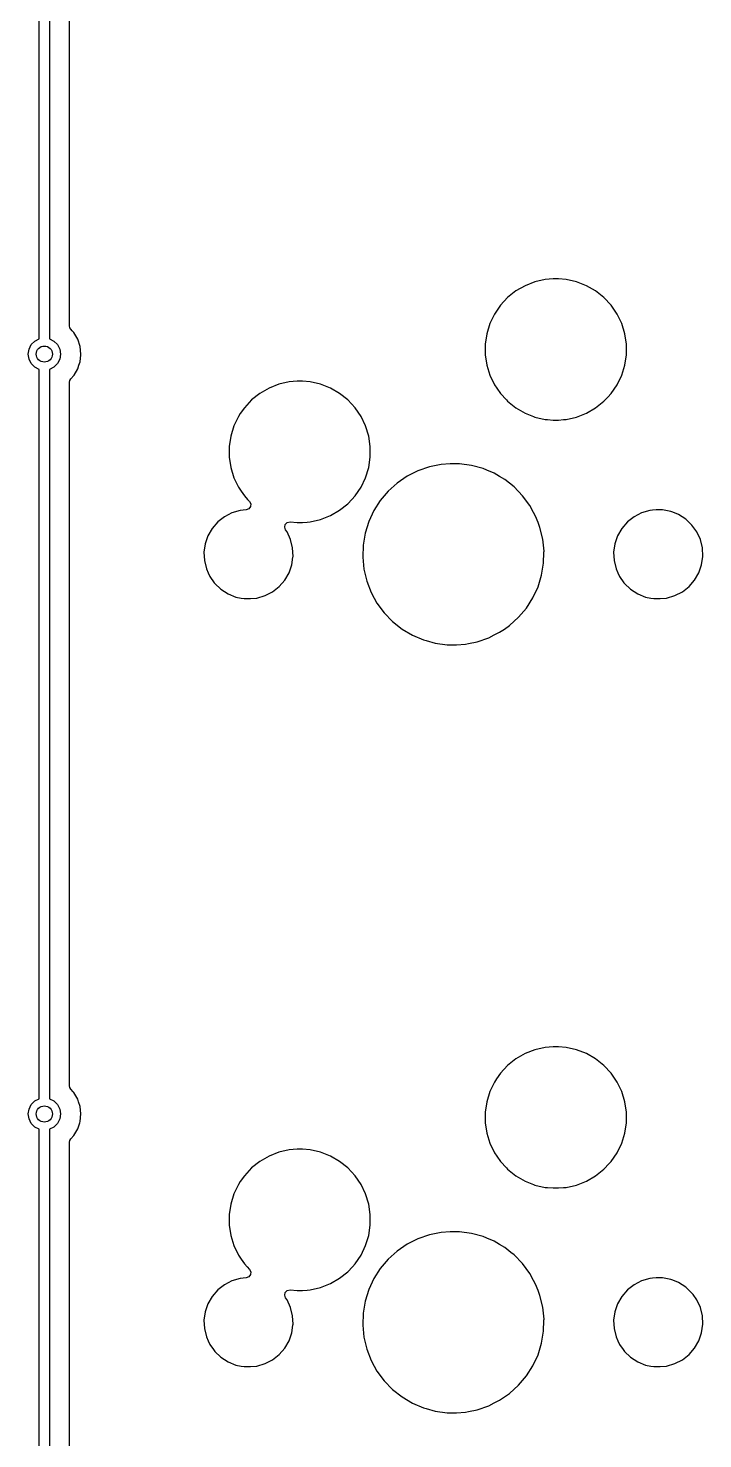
# Model space of a CAD drawing. Extents: x 30 to 259, y -142 to -25.
# Drawn here: x 76.37 to 93.1, y -94.57 to -59.58 of the extents above; entities that cross this region are included whole.
import ezdxf

# ---------------------------------------------------------------- set-up
doc = ezdxf.new("R2010")
doc.units = 0
doc.layers.add('BLACK', color=7, linetype='CONTINUOUS')

msp = doc.modelspace()

# ---------------------------------------------------------------- linework, layer by layer
at = {"layer": 'BLACK', "linetype": 'CONTINUOUS'}
for p, q in [((76.645, -67.2803), (76.645, -48.7397)), ((76.895, -48.7397), (76.895, -67.2803)), ((77.3955, -66.9613), (77.3955, -53.5224)), ((88.4636, -66.0946), (88.2585, -66.2582)), ((88.6909, -65.9634), (88.4636, -66.0946)), ((88.9351, -65.8676), (88.6909, -65.9634)), ((89.1909, -65.8092), (88.9351, -65.8676)), ((89.387, -65.7945), (89.1909, -65.8092)), ((89.518, -65.7945), (89.387, -65.7945)), ((89.387, -65.7945), (89.387, -65.7945)), ((89.7141, -65.8092), (89.518, -65.7945)), ((89.518, -65.7945), (89.518, -65.7945)), ((89.9699, -65.8676), (89.7141, -65.8092)), ((90.2141, -65.9634), (89.9699, -65.8676)), ((90.4414, -66.0946), (90.2141, -65.9634)), ((90.6465, -66.2582), (90.4414, -66.0946)), ((90.4414, -66.0946), (90.4414, -66.0946)), ((88.0801, -66.4505), (87.9796, -66.5979)), ((88.2585, -66.2582), (88.0801, -66.4505)), ((90.8249, -66.4505), (90.6465, -66.2582)), ((90.6465, -66.2582), (90.6465, -66.2582)), ((90.6465, -66.2582), (90.6465, -66.2582)), ((90.9727, -66.6673), (90.8249, -66.4505)), ((90.8249, -66.4505), (90.8249, -66.4505)), ((90.8249, -66.4505), (90.8249, -66.4505)), ((87.9323, -66.6673), (87.8184, -66.9037)), ((87.9796, -66.5979), (87.9323, -66.6673)), ((91.0866, -66.9037), (90.9727, -66.6673)), ((77.4037, -67.0058), (77.3955, -66.9613)), ((77.4273, -67.0443), (77.4037, -67.0058)), ((77.4611, -67.0817), (77.4273, -67.0443)), ((77.5025, -67.1278), (77.4611, -67.0817)), ((77.5972, -67.2917), (77.5025, -67.1278)), ((87.7411, -67.1544), (87.702, -67.4138)), ((87.8184, -66.9037), (87.7411, -67.1544)), ((91.1639, -67.1544), (91.0866, -66.9037)), ((91.203, -67.4138), (91.1639, -67.1544)), ((76.3896, -67.5364), (76.4464, -67.4249)), ((76.4464, -67.4249), (76.5349, -67.3364)), ((76.5349, -67.3364), (76.645, -67.2803)), ((76.895, -67.2803), (77.0051, -67.3364)), ((77.0051, -67.3364), (77.0936, -67.4249)), ((77.0936, -67.4249), (77.1504, -67.5364)), ((77.6557, -67.4717), (77.5972, -67.2917)), ((77.5972, -67.2917), (77.5972, -67.2917)), ((77.6755, -67.66), (77.6557, -67.4717)), ((87.702, -67.4138), (87.702, -67.6762)), ((91.203, -67.6762), (91.203, -67.4138)), ((76.37, -67.66), (76.3896, -67.5364)), ((76.3896, -67.7836), (76.37, -67.66)), ((76.4464, -67.8951), (76.3896, -67.7836)), ((77.1504, -67.7836), (77.0936, -67.8951)), ((77.1504, -67.5364), (77.17, -67.66)), ((77.17, -67.66), (77.1504, -67.7836)), ((77.6284, -67.9323), (77.6557, -67.8483)), ((77.6557, -67.8483), (77.6738, -67.6762)), ((77.6738, -67.6762), (77.6755, -67.66)), ((87.702, -67.6762), (87.7411, -67.9356)), ((91.1639, -67.9356), (91.203, -67.6762)), ((76.5349, -67.9836), (76.4464, -67.8951)), ((76.645, -68.0397), (76.5349, -67.9836)), ((76.645, -86.1303), (76.645, -68.0397)), ((77.0051, -67.9836), (76.895, -68.0397)), ((76.895, -68.0397), (76.895, -86.1303)), ((77.0936, -67.8951), (77.0051, -67.9836)), ((77.4273, -68.2757), (77.5025, -68.1922)), ((77.5025, -68.1922), (77.5059, -68.1863)), ((77.5059, -68.1863), (77.5972, -68.0283)), ((77.5972, -68.0283), (77.6284, -67.9323)), ((87.7411, -67.9356), (87.8184, -68.1863)), ((87.8184, -68.1863), (87.9323, -68.4227)), ((90.9727, -68.4227), (91.0866, -68.1863)), ((91.0866, -68.1863), (91.1639, -67.9356)), ((77.3955, -68.3587), (77.4037, -68.3142)), ((77.3955, -72.5724), (77.3955, -68.3587)), ((77.4037, -68.3142), (77.4273, -68.2757)), ((82.3409, -68.5034), (82.1136, -68.6346)), ((82.5851, -68.4076), (82.3409, -68.5034)), ((82.8409, -68.3492), (82.5851, -68.4076)), ((83.037, -68.3345), (82.8409, -68.3492)), ((83.168, -68.3345), (83.037, -68.3345)), ((83.037, -68.3345), (83.037, -68.3345)), ((83.3641, -68.3492), (83.168, -68.3345)), ((83.168, -68.3345), (83.168, -68.3345)), ((83.6199, -68.4076), (83.3641, -68.3492)), ((83.8641, -68.5034), (83.6199, -68.4076)), ((84.0914, -68.6346), (83.8641, -68.5034)), ((87.9323, -68.4227), (87.9873, -68.5034)), ((87.9873, -68.5034), (88.0801, -68.6395)), ((90.8249, -68.6395), (90.9727, -68.4227)), ((81.9085, -68.7982), (81.7301, -68.9905)), ((82.1136, -68.6346), (81.9085, -68.7982)), ((84.2965, -68.7982), (84.0914, -68.6346)), ((84.0914, -68.6346), (84.0914, -68.6346)), ((84.4749, -68.9905), (84.2965, -68.7982)), ((84.2965, -68.7982), (84.2965, -68.7982)), ((84.2965, -68.7982), (84.2965, -68.7982)), ((88.0801, -68.6395), (88.2273, -68.7982)), ((88.2273, -68.7982), (88.2585, -68.8318)), ((88.2585, -68.8318), (88.4636, -68.9954)), ((90.4414, -68.9954), (90.6465, -68.8318)), ((90.6465, -68.8318), (90.7458, -68.7248)), ((90.7458, -68.7248), (90.8249, -68.6395)), ((90.8249, -68.6395), (90.8249, -68.6395)), ((90.8249, -68.6395), (90.8249, -68.6395)), ((81.5823, -69.2073), (81.4684, -69.4437)), ((81.6296, -69.1379), (81.5823, -69.2073)), ((81.7301, -68.9905), (81.6296, -69.1379)), ((84.6227, -69.2073), (84.4749, -68.9905)), ((84.4749, -68.9905), (84.4749, -68.9905)), ((84.4749, -68.9905), (84.4749, -68.9905)), ((84.7366, -69.4437), (84.6227, -69.2073)), ((88.4636, -68.9954), (88.6909, -69.1266)), ((88.6909, -69.1266), (88.859, -69.1926)), ((88.859, -69.1926), (88.8965, -69.2073)), ((88.8965, -69.2073), (88.9351, -69.2224)), ((88.9351, -69.2224), (89.1909, -69.2808)), ((89.1909, -69.2808), (89.2469, -69.285)), ((89.6406, -69.2863), (89.7141, -69.2808)), ((89.7141, -69.2808), (89.9699, -69.2224)), ((89.9699, -69.2224), (90.2141, -69.1266)), ((90.2141, -69.1266), (90.4414, -68.9954)), ((81.4684, -69.4437), (81.3911, -69.6944)), ((84.8139, -69.6944), (84.7366, -69.4437)), ((89.2469, -69.285), (89.387, -69.2955)), ((89.387, -69.2955), (89.387, -69.2955)), ((89.387, -69.2955), (89.518, -69.2955)), ((89.518, -69.2955), (89.6406, -69.2863)), ((89.518, -69.2955), (89.518, -69.2955)), ((81.3911, -69.6944), (81.352, -69.9538)), ((81.352, -69.9538), (81.352, -70.2162)), ((84.853, -69.9538), (84.8139, -69.6944)), ((84.853, -70.2162), (84.853, -69.9538)), ((81.352, -70.2162), (81.3911, -70.4756)), ((84.8139, -70.4756), (84.853, -70.2162)), ((81.3911, -70.4756), (81.4684, -70.7263)), ((84.7366, -70.7263), (84.8139, -70.4756)), ((86.0343, -70.5541), (85.7662, -70.6896)), ((86.3182, -70.4555), (86.0343, -70.5541)), ((86.6127, -70.3956), (86.3182, -70.4555)), ((86.8375, -70.3806), (86.6127, -70.3956)), ((87.0627, -70.3806), (86.8375, -70.3806)), ((86.8375, -70.3806), (86.8375, -70.3806)), ((87.3606, -70.4207), (87.0627, -70.3806)), ((87.6504, -70.5), (87.3606, -70.4207)), ((87.3606, -70.4207), (87.3606, -70.4207)), ((87.3606, -70.4207), (87.3606, -70.4207)), ((87.7459, -70.5406), (87.6504, -70.5)), ((87.927, -70.6173), (87.7459, -70.5406)), ((88.0563, -70.6939), (87.927, -70.6173)), ((81.4684, -70.7263), (81.5823, -70.9627)), ((81.5823, -70.9627), (81.6494, -71.0612)), ((84.4749, -71.1795), (84.6227, -70.9627)), ((84.6227, -70.9627), (84.7366, -70.7263)), ((85.5184, -70.8597), (85.2956, -71.0612)), ((85.7662, -70.6896), (85.5184, -70.8597)), ((88.1856, -70.7705), (88.0563, -70.6939)), ((88.4214, -70.9567), (88.1856, -70.7705)), ((88.1856, -70.7705), (88.1856, -70.7705)), ((88.1856, -70.7705), (88.1856, -70.7705)), ((88.6303, -71.1727), (88.4214, -70.9567)), ((81.6494, -71.0612), (81.7301, -71.1795)), ((81.7301, -71.1795), (81.8091, -71.2646)), ((81.8091, -71.2646), (81.8568, -71.316)), ((81.8568, -71.316), (81.8876, -71.3767)), ((81.8876, -71.3767), (81.8818, -71.4445)), ((84.0914, -71.5354), (84.2965, -71.3718)), ((84.2965, -71.3718), (84.3958, -71.2648)), ((84.3958, -71.2648), (84.4749, -71.1795)), ((84.4749, -71.1795), (84.4749, -71.1795)), ((84.4749, -71.1795), (84.4749, -71.1795)), ((85.1016, -71.2907), (84.9399, -71.544)), ((85.2956, -71.0612), (85.1016, -71.2907)), ((88.8085, -71.4146), (88.6303, -71.1727)), ((81.2343, -71.6942), (81.069, -71.8243)), ((81.4213, -71.5978), (81.2343, -71.6942)), ((81.6231, -71.5386), (81.4213, -71.5978)), ((81.7777, -71.5238), (81.6231, -71.5386)), ((81.841, -71.499), (81.7777, -71.5238)), ((81.8818, -71.4445), (81.841, -71.499)), ((83.6199, -71.7624), (83.8641, -71.6666)), ((83.8641, -71.6666), (84.0914, -71.5354)), ((84.9399, -71.544), (84.8134, -71.8165)), ((88.9029, -71.5869), (88.8085, -71.4146)), ((88.9529, -71.6781), (88.9029, -71.5869)), ((89.014, -71.8368), (88.9529, -71.6781)), ((91.3943, -71.6942), (91.229, -71.8243)), ((91.5813, -71.5978), (91.3943, -71.6942)), ((91.7831, -71.5386), (91.5813, -71.5978)), ((91.8529, -71.5319), (91.7831, -71.5386)), ((91.94, -71.5236), (91.8529, -71.5319)), ((92.0977, -71.5236), (91.94, -71.5236)), ((92.3042, -71.5634), (92.0977, -71.5236)), ((92.0977, -71.5236), (92.0977, -71.5236)), ((92.3531, -71.583), (92.3042, -71.5634)), ((92.3042, -71.5634), (92.3042, -71.5634)), ((92.3042, -71.5634), (92.3042, -71.5634)), ((92.4995, -71.6416), (92.3531, -71.583)), ((92.6764, -71.7553), (92.4995, -71.6416)), ((80.9312, -71.9832), (80.8261, -72.1654)), ((81.069, -71.8243), (80.9312, -71.9832)), ((82.7296, -71.9526), (82.7454, -71.8852)), ((82.7524, -72.018), (82.7296, -71.9526)), ((82.7454, -71.8852), (82.7949, -71.8368)), ((82.7907, -72.0718), (82.7524, -72.018)), ((82.8781, -72.2631), (82.7907, -72.0718)), ((82.7907, -72.0718), (82.7907, -72.0718)), ((82.7907, -72.0718), (82.7907, -72.0718)), ((82.7949, -71.8368), (82.8627, -71.8224)), ((82.8627, -71.8224), (83.037, -71.8355)), ((83.037, -71.8355), (83.037, -71.8355)), ((83.037, -71.8355), (83.168, -71.8355)), ((83.168, -71.8355), (83.2906, -71.8263)), ((83.168, -71.8355), (83.168, -71.8355)), ((83.2906, -71.8263), (83.3641, -71.8208)), ((83.3641, -71.8208), (83.6199, -71.7624)), ((84.8134, -71.8165), (84.7244, -72.1035)), ((89.0609, -71.9586), (89.014, -71.8368)), ((89.1306, -72.2509), (89.0609, -71.9586)), ((91.0912, -71.9832), (90.9861, -72.1654)), ((91.229, -71.8243), (91.0912, -71.9832)), ((92.8287, -71.9005), (92.6764, -71.7553)), ((92.6764, -71.7553), (92.6764, -71.7553)), ((92.6764, -71.7553), (92.6764, -71.7553)), ((92.9507, -72.0718), (92.8287, -71.9005)), ((92.8287, -71.9005), (92.8287, -71.9005)), ((93.0381, -72.2631), (92.9507, -72.0718)), ((92.9507, -72.0718), (92.9507, -72.0718)), ((92.9507, -72.0718), (92.9507, -72.0718)), ((80.7573, -72.3642), (80.7273, -72.5724)), ((80.8261, -72.1654), (80.7573, -72.3642)), ((82.9276, -72.4675), (82.8781, -72.2631)), ((84.6744, -72.3998), (84.6643, -72.7002)), ((84.7244, -72.1035), (84.6744, -72.3998)), ((89.1607, -72.5498), (89.1306, -72.2509)), ((90.9173, -72.3642), (90.8873, -72.5724)), ((90.9861, -72.1654), (90.9173, -72.3642)), ((93.0876, -72.4675), (93.0381, -72.2631)), ((77.3955, -85.8113), (77.3955, -72.5724)), ((80.7273, -72.5724), (80.7374, -72.7825)), ((80.7273, -72.5724), (80.7273, -72.5724)), ((82.9077, -72.8858), (82.9344, -72.7002)), ((82.9377, -72.6776), (82.9276, -72.4675)), ((82.9344, -72.7002), (82.9377, -72.6776)), ((84.6643, -72.7002), (84.6944, -72.9991)), ((89.1506, -72.8502), (89.1599, -72.5724)), ((89.1599, -72.5724), (89.1607, -72.5498)), ((90.8873, -72.5724), (90.8974, -72.7825)), ((90.8873, -72.5724), (90.8873, -72.5724)), ((93.0677, -72.8858), (93.0977, -72.6776)), ((93.0977, -72.6776), (93.0876, -72.4675)), ((80.7374, -72.7825), (80.7869, -72.9869)), ((80.7869, -72.9869), (80.8316, -73.0846)), ((80.8316, -73.0846), (80.8743, -73.1782)), ((82.7338, -73.2668), (82.8389, -73.0846)), ((82.8389, -73.0846), (82.9077, -72.8858)), ((84.6944, -72.9991), (84.7641, -73.2914)), ((89.1006, -73.1465), (89.1506, -72.8502)), ((90.8974, -72.7825), (90.9469, -72.9869)), ((90.9469, -72.9869), (90.9916, -73.0846)), ((90.9916, -73.0846), (91.0343, -73.1782)), ((92.8938, -73.2668), (92.9989, -73.0846)), ((92.9989, -73.0846), (93.0677, -72.8858)), ((80.8743, -73.1782), (80.9833, -73.3312)), ((80.9833, -73.3312), (80.9963, -73.3495)), ((80.9963, -73.3495), (81.1486, -73.4947)), ((82.4307, -73.5558), (82.596, -73.4257)), ((82.596, -73.4257), (82.7338, -73.2668)), ((84.7641, -73.2914), (84.8721, -73.5719)), ((88.8851, -73.706), (89.0116, -73.4335)), ((89.0116, -73.4335), (89.1006, -73.1465)), ((91.0343, -73.1782), (91.1433, -73.3312)), ((91.1433, -73.3312), (91.1563, -73.3495)), ((91.1563, -73.3495), (91.3086, -73.4947)), ((92.5907, -73.5558), (92.756, -73.4257)), ((92.756, -73.4257), (92.8938, -73.2668)), ((81.1486, -73.4947), (81.1486, -73.4947)), ((81.1486, -73.4947), (81.1486, -73.4947)), ((81.1486, -73.4947), (81.3255, -73.6084)), ((81.3255, -73.6084), (81.3255, -73.6084)), ((81.3255, -73.6084), (81.5208, -73.6866)), ((81.5208, -73.6866), (81.6496, -73.7114)), ((81.6496, -73.7114), (81.7273, -73.7264)), ((81.7273, -73.7264), (81.7273, -73.7264)), ((81.7273, -73.7264), (81.885, -73.7264)), ((81.885, -73.7264), (82.0419, -73.7114)), ((81.885, -73.7264), (81.885, -73.7264)), ((82.0419, -73.7114), (82.2437, -73.6522)), ((82.2437, -73.6522), (82.4307, -73.5558)), ((84.8721, -73.5719), (84.9485, -73.7114)), ((84.9485, -73.7114), (85.0165, -73.8354)), ((88.7234, -73.9593), (88.8851, -73.706)), ((91.3086, -73.4947), (91.3086, -73.4947)), ((91.3086, -73.4947), (91.3086, -73.4947)), ((91.3086, -73.4947), (91.4855, -73.6084)), ((91.4855, -73.6084), (91.4855, -73.6084)), ((91.4855, -73.6084), (91.6808, -73.6866)), ((91.6808, -73.6866), (91.8096, -73.7114)), ((91.8096, -73.7114), (91.8873, -73.7264)), ((91.8873, -73.7264), (91.8873, -73.7264)), ((91.8873, -73.7264), (92.045, -73.7264)), ((92.045, -73.7264), (92.2019, -73.7114)), ((92.045, -73.7264), (92.045, -73.7264)), ((92.2019, -73.7114), (92.4037, -73.6522)), ((92.4037, -73.6522), (92.5907, -73.5558)), ((85.0165, -73.8354), (85.1947, -74.0773)), ((85.1947, -74.0773), (85.4036, -74.2933)), ((88.5294, -74.1888), (88.7234, -73.9593)), ((85.4036, -74.2933), (85.6394, -74.4795)), ((85.6394, -74.4795), (85.898, -74.6327)), ((88.0588, -74.5604), (88.1767, -74.4795)), ((88.1767, -74.4795), (88.3066, -74.3903)), ((88.3066, -74.3903), (88.5294, -74.1888)), ((85.898, -74.6327), (86.1746, -74.75)), ((86.1746, -74.75), (86.1746, -74.75)), ((86.1746, -74.75), (86.1746, -74.75)), ((86.1746, -74.75), (86.2385, -74.7675)), ((86.2385, -74.7675), (86.4644, -74.8293)), ((86.4644, -74.8293), (86.7623, -74.8694)), ((86.7623, -74.8694), (86.9875, -74.8694)), ((86.9875, -74.8694), (87.2123, -74.8544)), ((86.9875, -74.8694), (86.9875, -74.8694)), ((87.2123, -74.8544), (87.2859, -74.8394)), ((87.2859, -74.8394), (87.5068, -74.7945)), ((87.5068, -74.7945), (87.7907, -74.6959)), ((87.7907, -74.6959), (87.9247, -74.6282)), ((87.9247, -74.6282), (88.0588, -74.5604)), ((88.6909, -85.0134), (88.4636, -85.1446)), ((88.9351, -84.9176), (88.6909, -85.0134)), ((89.1909, -84.8592), (88.9351, -84.9176)), ((89.387, -84.8445), (89.1909, -84.8592)), ((89.518, -84.8445), (89.387, -84.8445)), ((89.387, -84.8445), (89.387, -84.8445)), ((89.7141, -84.8592), (89.518, -84.8445)), ((89.518, -84.8445), (89.518, -84.8445)), ((89.9699, -84.9176), (89.7141, -84.8592)), ((90.2141, -85.0134), (89.9699, -84.9176)), ((90.4414, -85.1446), (90.2141, -85.0134)), ((88.2585, -85.3082), (88.0801, -85.5005)), ((88.4636, -85.1446), (88.2585, -85.3082)), ((90.6465, -85.3082), (90.4414, -85.1446)), ((90.4414, -85.1446), (90.4414, -85.1446)), ((90.8249, -85.5005), (90.6465, -85.3082)), ((90.6465, -85.3082), (90.6465, -85.3082)), ((90.6465, -85.3082), (90.6465, -85.3082)), ((87.9323, -85.7173), (87.8184, -85.9537)), ((87.9857, -85.6389), (87.9323, -85.7173)), ((88.0801, -85.5005), (87.9857, -85.6389)), ((90.9727, -85.7173), (90.8249, -85.5005)), ((90.8249, -85.5005), (90.8249, -85.5005)), ((90.8249, -85.5005), (90.8249, -85.5005)), ((91.0866, -85.9537), (90.9727, -85.7173)), ((77.4037, -85.8558), (77.3955, -85.8113)), ((77.4273, -85.8943), (77.4037, -85.8558)), ((77.4863, -85.9598), (77.4273, -85.8943)), ((77.5025, -85.9778), (77.4863, -85.9598)), ((77.5972, -86.1417), (77.5025, -85.9778)), ((87.8184, -85.9537), (87.7411, -86.2044)), ((91.1639, -86.2044), (91.0866, -85.9537)), ((76.37, -86.51), (76.3896, -86.3864)), ((76.3896, -86.3864), (76.4464, -86.2749)), ((76.4464, -86.2749), (76.5349, -86.1864)), ((76.5349, -86.1864), (76.645, -86.1303)), ((76.895, -86.1303), (77.0051, -86.1864)), ((77.0051, -86.1864), (77.0936, -86.2749)), ((77.0936, -86.2749), (77.1504, -86.3864)), ((77.1504, -86.3864), (77.17, -86.51)), ((77.6175, -86.2044), (77.5972, -86.1417)), ((77.6557, -86.3217), (77.6175, -86.2044)), ((77.6755, -86.51), (77.6557, -86.3217)), ((87.7411, -86.2044), (87.702, -86.4638)), ((91.203, -86.4638), (91.1639, -86.2044)), ((76.3896, -86.6336), (76.37, -86.51)), ((76.4464, -86.7451), (76.3896, -86.6336)), ((76.5349, -86.8336), (76.4464, -86.7451)), ((77.0936, -86.7451), (77.0051, -86.8336)), ((77.1504, -86.6336), (77.0936, -86.7451)), ((77.17, -86.51), (77.1504, -86.6336)), ((77.5972, -86.8783), (77.6466, -86.7262)), ((77.6466, -86.7262), (77.6557, -86.6983)), ((77.6557, -86.6983), (77.6755, -86.51)), ((87.702, -86.4638), (87.702, -86.7262)), ((87.702, -86.7262), (87.7411, -86.9856)), ((91.1639, -86.9856), (91.203, -86.7262)), ((91.203, -86.7262), (91.203, -86.4638)), ((76.645, -86.8897), (76.5349, -86.8336)), ((76.645, -100.53), (76.645, -86.8897)), ((77.0051, -86.8336), (76.895, -86.8897)), ((76.895, -86.8897), (76.895, -100.478)), ((77.4037, -87.1642), (77.4273, -87.1257)), ((77.4273, -87.1257), (77.5025, -87.0422)), ((77.5025, -87.0422), (77.5972, -86.8783)), ((87.7411, -86.9856), (87.8184, -87.2363)), ((91.0866, -87.2363), (91.1639, -86.9856)), ((77.3955, -87.2087), (77.4037, -87.1642)), ((77.3955, -91.6224), (77.3955, -87.2087)), ((82.5851, -87.4576), (82.3409, -87.5534)), ((82.8409, -87.3992), (82.5851, -87.4576)), ((83.037, -87.3845), (82.8409, -87.3992)), ((83.168, -87.3845), (83.037, -87.3845)), ((83.037, -87.3845), (83.037, -87.3845)), ((83.3641, -87.3992), (83.168, -87.3845)), ((83.168, -87.3845), (83.168, -87.3845)), ((83.6199, -87.4576), (83.3641, -87.3992)), ((83.8641, -87.5534), (83.6199, -87.4576)), ((87.8184, -87.2363), (87.9323, -87.4727)), ((87.9323, -87.4727), (87.9873, -87.5534)), ((90.8249, -87.6895), (90.9727, -87.4727)), ((90.9727, -87.4727), (91.0866, -87.2363)), ((82.1136, -87.6846), (81.9085, -87.8482)), ((82.3409, -87.5534), (82.1136, -87.6846)), ((84.0914, -87.6846), (83.8641, -87.5534)), ((84.2965, -87.8482), (84.0914, -87.6846)), ((84.0914, -87.6846), (84.0914, -87.6846)), ((87.9873, -87.5534), (88.0801, -87.6895)), ((88.0801, -87.6895), (88.2273, -87.8482)), ((90.6465, -87.8818), (90.7768, -87.7413)), ((90.7768, -87.7413), (90.8249, -87.6895)), ((90.8249, -87.6895), (90.8249, -87.6895)), ((90.8249, -87.6895), (90.8249, -87.6895)), ((81.7301, -88.0405), (81.6296, -88.1879)), ((81.9085, -87.8482), (81.7301, -88.0405)), ((84.4749, -88.0405), (84.2965, -87.8482)), ((84.2965, -87.8482), (84.2965, -87.8482)), ((84.2965, -87.8482), (84.2965, -87.8482)), ((84.6227, -88.2573), (84.4749, -88.0405)), ((84.4749, -88.0405), (84.4749, -88.0405)), ((84.4749, -88.0405), (84.4749, -88.0405)), ((88.2273, -87.8482), (88.2585, -87.8818)), ((88.2585, -87.8818), (88.4636, -88.0454)), ((88.4636, -88.0454), (88.6909, -88.1766)), ((90.2141, -88.1766), (90.4414, -88.0454)), ((90.4414, -88.0454), (90.6465, -87.8818)), ((81.4684, -88.4937), (81.3911, -88.7444)), ((81.5823, -88.2573), (81.4684, -88.4937)), ((81.6296, -88.1879), (81.5823, -88.2573)), ((84.7366, -88.4937), (84.6227, -88.2573)), ((84.8139, -88.7444), (84.7366, -88.4937)), ((88.6909, -88.1766), (88.859, -88.2426)), ((88.859, -88.2426), (88.8965, -88.2573)), ((88.8965, -88.2573), (88.9351, -88.2724)), ((88.9351, -88.2724), (89.1909, -88.3308)), ((89.1909, -88.3308), (89.2469, -88.335)), ((89.2469, -88.335), (89.387, -88.3455)), ((89.387, -88.3455), (89.387, -88.3455)), ((89.387, -88.3455), (89.518, -88.3455)), ((89.518, -88.3455), (89.6406, -88.3363)), ((89.518, -88.3455), (89.518, -88.3455)), ((89.6406, -88.3363), (89.7141, -88.3308)), ((89.7141, -88.3308), (89.9699, -88.2724)), ((89.9699, -88.2724), (90.2141, -88.1766)), ((81.3911, -88.7444), (81.352, -89.0038)), ((84.853, -89.0038), (84.8139, -88.7444)), ((81.352, -89.0038), (81.352, -89.2662)), ((84.853, -89.2662), (84.853, -89.0038)), ((81.352, -89.2662), (81.3911, -89.5256)), ((81.3911, -89.5256), (81.4684, -89.7763)), ((84.7366, -89.7763), (84.8139, -89.5256)), ((84.8139, -89.5256), (84.853, -89.2662)), ((86.3182, -89.5055), (86.0343, -89.6041)), ((86.6127, -89.4456), (86.3182, -89.5055)), ((86.8375, -89.4306), (86.6127, -89.4456)), ((87.0627, -89.4306), (86.8375, -89.4306)), ((86.8375, -89.4306), (86.8375, -89.4306)), ((87.3606, -89.4707), (87.0627, -89.4306)), ((87.6504, -89.55), (87.3606, -89.4707)), ((87.3606, -89.4707), (87.3606, -89.4707)), ((87.3606, -89.4707), (87.3606, -89.4707)), ((87.7459, -89.5906), (87.6504, -89.55)), ((81.4684, -89.7763), (81.5823, -90.0127)), ((84.6227, -90.0127), (84.7366, -89.7763)), ((85.5184, -89.9097), (85.2956, -90.1112)), ((85.7662, -89.7396), (85.5184, -89.9097)), ((86.0343, -89.6041), (85.7662, -89.7396)), ((87.927, -89.6673), (87.7459, -89.5906)), ((88.0563, -89.7439), (87.927, -89.6673)), ((88.1856, -89.8205), (88.0563, -89.7439)), ((88.3414, -89.9436), (88.1856, -89.8205)), ((81.5823, -90.0127), (81.6494, -90.1112)), ((81.6494, -90.1112), (81.7301, -90.2295)), ((81.7301, -90.2295), (81.7955, -90.3)), ((84.4095, -90.3), (84.4749, -90.2295)), ((84.4749, -90.2295), (84.6227, -90.0127)), ((84.4749, -90.2295), (84.4749, -90.2295)), ((84.4749, -90.2295), (84.4749, -90.2295)), ((85.2956, -90.1112), (85.1016, -90.3407)), ((88.4214, -90.0067), (88.3414, -89.9436)), ((88.6303, -90.2227), (88.4214, -90.0067)), ((88.8085, -90.4646), (88.6303, -90.2227)), ((81.6231, -90.5886), (81.4213, -90.6478)), ((81.7777, -90.5738), (81.6231, -90.5886)), ((81.841, -90.549), (81.7777, -90.5738)), ((81.7955, -90.3), (81.8568, -90.366)), ((81.8818, -90.4945), (81.841, -90.549)), ((81.8568, -90.366), (81.8876, -90.4267)), ((81.8876, -90.4267), (81.8818, -90.4945)), ((83.8641, -90.7166), (84.0914, -90.5854)), ((84.0914, -90.5854), (84.2965, -90.4218)), ((84.2965, -90.4218), (84.4095, -90.3)), ((84.9399, -90.594), (84.8134, -90.8665)), ((85.1016, -90.3407), (84.9399, -90.594)), ((88.9029, -90.6369), (88.8085, -90.4646)), ((91.7831, -90.5886), (91.5813, -90.6478)), ((91.8529, -90.5819), (91.7831, -90.5886)), ((91.94, -90.5736), (91.8529, -90.5819)), ((92.0977, -90.5736), (91.94, -90.5736)), ((92.3042, -90.6134), (92.0977, -90.5736)), ((92.0977, -90.5736), (92.0977, -90.5736)), ((92.3531, -90.633), (92.3042, -90.6134)), ((92.3042, -90.6134), (92.3042, -90.6134)), ((92.3042, -90.6134), (92.3042, -90.6134)), ((81.069, -90.8743), (80.9312, -91.0332)), ((81.2343, -90.7442), (81.069, -90.8743)), ((81.4213, -90.6478), (81.2343, -90.7442)), ((82.7296, -91.0026), (82.7454, -90.9352)), ((82.7454, -90.9352), (82.7949, -90.8868)), ((82.7949, -90.8868), (82.8627, -90.8724)), ((82.8627, -90.8724), (83.037, -90.8855)), ((83.037, -90.8855), (83.037, -90.8855)), ((83.037, -90.8855), (83.168, -90.8855)), ((83.168, -90.8855), (83.2906, -90.8763)), ((83.168, -90.8855), (83.168, -90.8855)), ((83.2906, -90.8763), (83.3641, -90.8708)), ((83.3641, -90.8708), (83.6199, -90.8124)), ((83.6199, -90.8124), (83.8641, -90.7166)), ((84.8134, -90.8665), (84.7244, -91.1535)), ((88.9529, -90.7281), (88.9029, -90.6369)), ((89.014, -90.8868), (88.9529, -90.7281)), ((89.0609, -91.0086), (89.014, -90.8868)), ((91.229, -90.8743), (91.0912, -91.0332)), ((91.3943, -90.7442), (91.229, -90.8743)), ((91.5813, -90.6478), (91.3943, -90.7442)), ((92.4995, -90.6916), (92.3531, -90.633)), ((92.6764, -90.8053), (92.4995, -90.6916)), ((92.8287, -90.9505), (92.6764, -90.8053)), ((92.6764, -90.8053), (92.6764, -90.8053)), ((92.6764, -90.8053), (92.6764, -90.8053)), ((92.8567, -90.9898), (92.8287, -90.9505)), ((80.8261, -91.2154), (80.7573, -91.4142)), ((80.9312, -91.0332), (80.8261, -91.2154)), ((82.7524, -91.068), (82.7296, -91.0026)), ((82.7907, -91.1218), (82.7524, -91.068)), ((82.8781, -91.3131), (82.7907, -91.1218)), ((82.7907, -91.1218), (82.7907, -91.1218)), ((82.7907, -91.1218), (82.7907, -91.1218)), ((82.9276, -91.5175), (82.8781, -91.3131)), ((84.7244, -91.1535), (84.6744, -91.4498)), ((89.1306, -91.3009), (89.0609, -91.0086)), ((89.1607, -91.5998), (89.1306, -91.3009)), ((90.9861, -91.2154), (90.9173, -91.4142)), ((91.0912, -91.0332), (90.9861, -91.2154)), ((92.9507, -91.1218), (92.8567, -90.9898)), ((93.0381, -91.3131), (92.9507, -91.1218)), ((92.9507, -91.1218), (92.9507, -91.1218)), ((92.9507, -91.1218), (92.9507, -91.1218)), ((93.0876, -91.5175), (93.0381, -91.3131)), ((77.3955, -100.03), (77.3955, -91.6224)), ((80.7573, -91.4142), (80.7273, -91.6224)), ((80.7273, -91.6224), (80.7374, -91.8325)), ((80.7273, -91.6224), (80.7273, -91.6224)), ((82.9377, -91.7276), (82.9276, -91.5175)), ((84.6744, -91.4498), (84.6643, -91.7502)), ((89.1506, -91.9002), (89.1599, -91.6224)), ((89.1599, -91.6224), (89.1607, -91.5998)), ((90.9173, -91.4142), (90.8873, -91.6224)), ((90.8873, -91.6224), (90.8974, -91.8325)), ((90.8873, -91.6224), (90.8873, -91.6224)), ((93.0977, -91.7276), (93.0876, -91.5175)), ((80.7374, -91.8325), (80.7869, -92.0369)), ((82.8389, -92.1346), (82.9077, -91.9358)), ((82.9077, -91.9358), (82.9344, -91.7502)), ((82.9344, -91.7502), (82.9377, -91.7276)), ((84.6643, -91.7502), (84.6944, -92.0491)), ((89.1006, -92.1965), (89.1506, -91.9002)), ((90.8974, -91.8325), (90.9469, -92.0369)), ((92.9989, -92.1346), (93.0677, -91.9358)), ((93.0677, -91.9358), (93.0977, -91.7276)), ((80.7869, -92.0369), (80.8316, -92.1346)), ((80.8316, -92.1346), (80.8743, -92.2282)), ((80.8743, -92.2282), (80.9607, -92.3495)), ((80.9607, -92.3495), (80.9963, -92.3995)), ((82.596, -92.4757), (82.7338, -92.3168)), ((82.7338, -92.3168), (82.8389, -92.1346)), ((84.6944, -92.0491), (84.7641, -92.3414)), ((84.7641, -92.3414), (84.8721, -92.6219)), ((89.0116, -92.4835), (89.1006, -92.1965)), ((90.9469, -92.0369), (90.9916, -92.1346)), ((90.9916, -92.1346), (91.0343, -92.2282)), ((91.0343, -92.2282), (91.1207, -92.3495)), ((91.1207, -92.3495), (91.1563, -92.3995)), ((92.756, -92.4757), (92.8938, -92.3168)), ((92.8938, -92.3168), (92.9989, -92.1346)), ((80.9963, -92.3995), (81.1486, -92.5447)), ((81.1486, -92.5447), (81.1486, -92.5447)), ((81.1486, -92.5447), (81.1486, -92.5447)), ((81.1486, -92.5447), (81.3255, -92.6584)), ((81.3255, -92.6584), (81.3255, -92.6584)), ((81.3255, -92.6584), (81.5208, -92.7366)), ((82.0419, -92.7614), (82.2437, -92.7022)), ((82.2437, -92.7022), (82.4307, -92.6058)), ((82.4307, -92.6058), (82.596, -92.4757)), ((84.8721, -92.6219), (84.9485, -92.7614)), ((88.8851, -92.756), (89.0116, -92.4835)), ((91.1563, -92.3995), (91.3086, -92.5447)), ((91.3086, -92.5447), (91.3086, -92.5447)), ((91.3086, -92.5447), (91.3086, -92.5447)), ((91.3086, -92.5447), (91.4855, -92.6584)), ((91.4855, -92.6584), (91.4855, -92.6584)), ((91.4855, -92.6584), (91.6808, -92.7366)), ((92.2019, -92.7614), (92.4037, -92.7022)), ((92.4037, -92.7022), (92.5907, -92.6058)), ((92.5907, -92.6058), (92.756, -92.4757)), ((81.5208, -92.7366), (81.6496, -92.7614)), ((81.6496, -92.7614), (81.7273, -92.7764)), ((81.7273, -92.7764), (81.7273, -92.7764)), ((81.7273, -92.7764), (81.885, -92.7764)), ((81.885, -92.7764), (82.0419, -92.7614)), ((81.885, -92.7764), (81.885, -92.7764)), ((84.9485, -92.7614), (85.0165, -92.8854)), ((85.0165, -92.8854), (85.1947, -93.1273)), ((88.5294, -93.2388), (88.7234, -93.0093)), ((88.7234, -93.0093), (88.8851, -92.756)), ((91.6808, -92.7366), (91.8096, -92.7614)), ((91.8096, -92.7614), (91.8873, -92.7764)), ((91.8873, -92.7764), (91.8873, -92.7764)), ((91.8873, -92.7764), (92.045, -92.7764)), ((92.045, -92.7764), (92.2019, -92.7614)), ((92.045, -92.7764), (92.045, -92.7764)), ((85.1947, -93.1273), (85.4036, -93.3433)), ((85.4036, -93.3433), (85.6394, -93.5295)), ((88.3066, -93.4403), (88.5294, -93.2388)), ((85.6394, -93.5295), (85.898, -93.6827)), ((85.898, -93.6827), (86.1746, -93.8)), ((87.5068, -93.8445), (87.7907, -93.7459)), ((87.7907, -93.7459), (87.9247, -93.6782)), ((87.9247, -93.6782), (88.0588, -93.6104)), ((88.0588, -93.6104), (88.1767, -93.5295)), ((88.1767, -93.5295), (88.3066, -93.4403)), ((86.1746, -93.8), (86.1746, -93.8)), ((86.1746, -93.8), (86.1746, -93.8)), ((86.1746, -93.8), (86.2385, -93.8175)), ((86.2385, -93.8175), (86.4644, -93.8793)), ((86.4644, -93.8793), (86.7623, -93.9194)), ((86.7623, -93.9194), (86.9875, -93.9194)), ((86.9875, -93.9194), (87.2123, -93.9044)), ((86.9875, -93.9194), (86.9875, -93.9194)), ((87.2123, -93.9044), (87.2859, -93.8894)), ((87.2859, -93.8894), (87.5068, -93.8445))]:
    msp.add_line(p, q, dxfattribs=at)
at = {"layer": 'BLACK'}
for centre in [(76.77, -67.66), (76.77, -86.51)]:
    msp.add_circle(centre, 0.2, dxfattribs=at)

doc.saveas('drawing.dxf')
